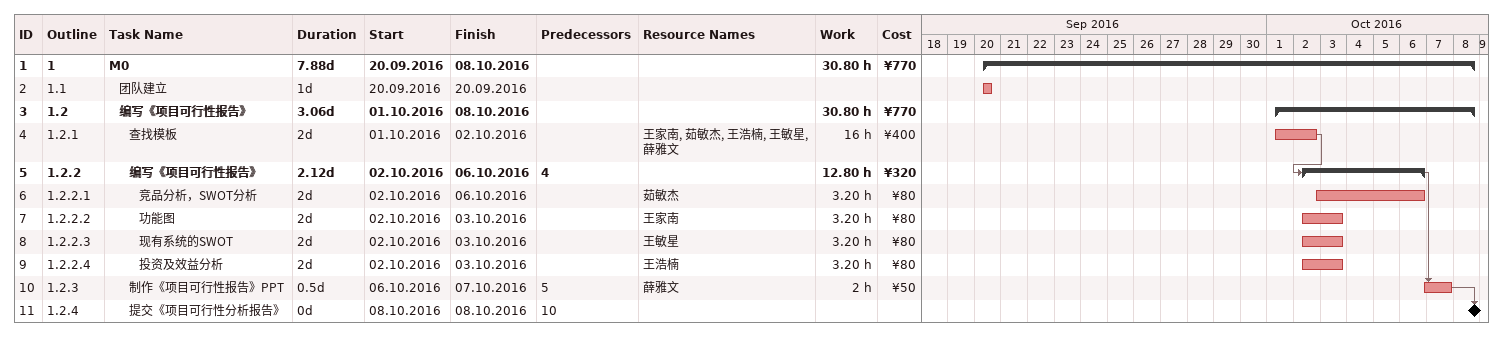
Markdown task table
| ID | WBS | Task | Duration | Start | Finish | Predecessors | Resources | Work (h) | Cost (¥) |
|---|---|---|---|---|---|---|---|---|---|
| 1 | 1 | **M0** | 7.88d | 2016-09-20 | 2016-10-08 |  |  | 30.80 | 770 |
| 2 | 1.1 | 团队建立 | 1d | 2016-09-20 | 2016-09-20 |  |  |  |  |
| 3 | 1.2 | **编写《项目可行性报告》** | 3.06d | 2016-10-01 | 2016-10-08 |  |  | 30.80 | 770 |
| 4 | 1.2.1 | 查找模板 | 2d | 2016-10-01 | 2016-10-02 |  | 王家南, 茹敏杰, 王浩楠, 王敏星, 薛雅文 | 16 | 400 |
| 5 | 1.2.2 | **编写《项目可行性报告》** | 2.12d | 2016-10-02 | 2016-10-06 | 4 |  | 12.80 | 320 |
| 6 | 1.2.2.1 | 竞品分析，SWOT分析 | 2d | 2016-10-02 | 2016-10-06 |  | 茹敏杰 | 3.20 | 80 |
| 7 | 1.2.2.2 | 功能图 | 2d | 2016-10-02 | 2016-10-03 |  | 王家南 | 3.20 | 80 |
| 8 | 1.2.2.3 | 现有系统的SWOT | 2d | 2016-10-02 | 2016-10-03 |  | 王敏星 | 3.20 | 80 |
| 9 | 1.2.2.4 | 投资及效益分析 | 2d | 2016-10-02 | 2016-10-03 |  | 王浩楠 | 3.20 | 80 |
| 10 | 1.2.3 | 制作《项目可行性报告》PPT | 0.5d | 2016-10-06 | 2016-10-07 | 5 | 薛雅文 | 2 | 50 |
| 11 | 1.2.4 | 提交《项目可行性分析报告》 | 0d | 2016-10-08 | 2016-10-08 | 10 |  |  |  |
